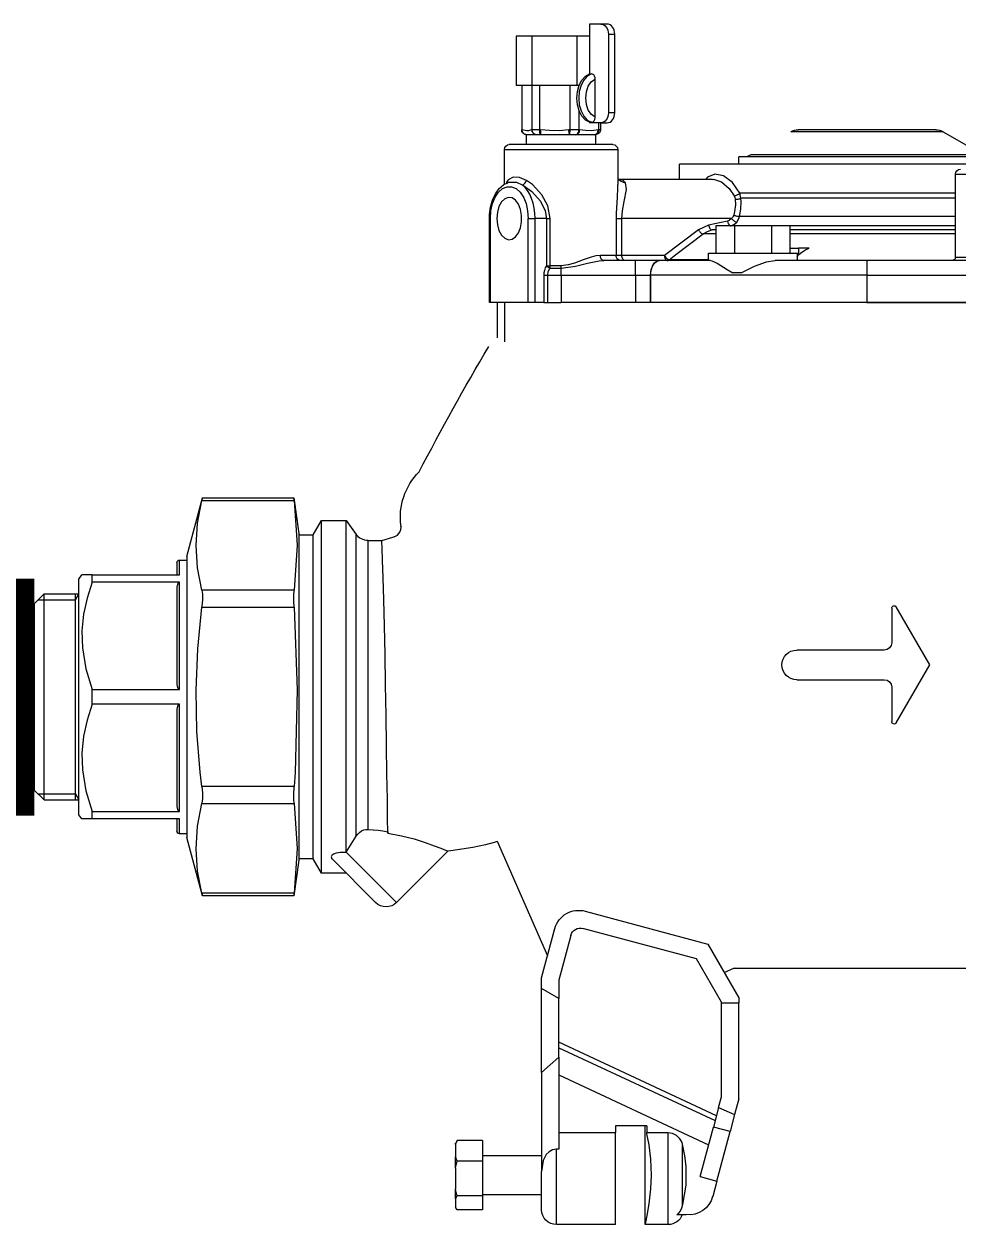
# Model space of a CAD drawing. Extents: x -6531732 to 89637, y -8915 to 32458.
# Drawn here: x 13519.3 to 13814.8, y 22648.2 to 23030 of the extents above; entities that cross this region are included whole.
import ezdxf
from ezdxf import colors
from ezdxf.entities.mleader import LeaderData, LeaderLine
from ezdxf.math import Vec2, Vec3

# ---------------------------------------------------------------- set-up
doc = ezdxf.new("R2010")
doc.units = 0
doc.linetypes.add('DASHED', pattern=[0.75, 0.5, -0.25])
doc.layers.add('SAN-MC-HIDRANT', color=1, linetype='HE_LINE', lineweight=25)
doc.layers.add('SAN-MC-VALVE', color=7, linetype='Continuous', lineweight=5)
doc.layers.add('SAN-MC-TEXT', color=7, linetype='Continuous')
doc.styles.add('MC-1_la_050', font='arial.ttf', dxfattribs={"height": 0.1})
doc.styles.get("Standard").update_dxf_attribs({"font": 'arial.ttf'})
doc.linetypes.add('HE_LINE', pattern='A,300,-250,["HE",Standard,S=0.5,R=0,X=-100.5,Y=-30.5],-100', length=650)

# ---------------------------------------------------------------- blocks, each defined once
blk = doc.blocks.new('Debitmetru')
at = {"layer": 'SAN-MC-VALVE', "linetype": 'Continuous', "lineweight": 5}
for p, q in [((142219.96, -92687.88), (142219.96, -92662.92)), ((142221.96, -92662.92), (142219.96, -92662.92)), ((142221.96, -92662.92), (142221.96, -92687.88)), ((142222.35, -92659.8), (142224.35, -92659.8)), ((142224.35, -92659.8), (142227.94, -92659.8)), ((142227.94, -92659.8), (142227.94, -92675.56)), ((142227.94, -92663.59), (142231.99, -92663.59)), ((142231.99, -92663.59), (142246.19, -92663.59)), ((142231.99, -92663.59), (142231.99, -92679.19)), ((142246.19, -92663.59), (142246.19, -92679.19)), ((142246.19, -92663.59), (142251.13, -92663.59)), ((142251.13, -92663.59), (142251.13, -92679.19)), ((142226.14, -92689.24), (142226.14, -92677.16)), ((142227.94, -92675.56), (142227.34, -92675.56)), ((142231.23, -92679.19), (142231.99, -92679.19)), ((142231.99, -92679.19), (142246.19, -92679.19)), ((142234.11, -92693.23), (142234.11, -92679.19)), ((142243.73, -92679.19), (142243.73, -92693.23)), ((142246.05, -92693.23), (142246.05, -92679.19)), ((142246.19, -92679.19), (142251.13, -92679.19)), ((142249.4, -92679.19), (142249.4, -92693.23)), ((142219.96, -92687.88), (142221.96, -92687.88)), ((142231.27, -92687.11), (142231.27, -92693.23)), ((142118.36, -92693.23), (142161.88, -92693.23)), ((142224.35, -92691), (142222.35, -92691)), ((142224.35, -92691), (142227.94, -92691)), ((142224.48, -92691), (142224.48, -92693.23)), ((142224.48, -92693.23), (142225, -92693.23)), ((142225, -92693.23), (142225, -92691)), ((142225, -92693.23), (142225.21, -92693.23)), ((142227.34, -92690.84), (142227.94, -92690.84)), ((142227.94, -92690.84), (142227.94, -92691)), ((142231.06, -92693.23), (142231.27, -92693.23)), ((142231.27, -92693.23), (142234.11, -92693.23)), ((142234.11, -92693.23), (142234.43, -92693.23)), ((142243.41, -92693.23), (142243.73, -92693.23)), ((142243.73, -92693.23), (142246.05, -92693.23)), ((142246.05, -92693.23), (142246.16, -92693.23)), ((142249.29, -92693.23), (142249.4, -92693.23)), ((142116.02, -92693.85), (142108.82, -92698.01)), ((142116.02, -92693.85), (142164.22, -92693.85)), ((142226.02, -92694.79), (142226.02, -92697.91)), ((142226.05, -92694.79), (142226.4, -92694.79)), ((142226.4, -92694.79), (142232.26, -92694.79)), ((142232.26, -92694.79), (142234.16, -92694.79)), ((142234.16, -92694.79), (142243.14, -92694.79)), ((142243.14, -92694.79), (142244.7, -92694.79)), ((142244.7, -92694.79), (142247.86, -92694.79)), ((142247.86, -92697.91), (142247.86, -92694.79)), ((142219, -92699.47), (142219, -92710.5)), ((142254.88, -92699.47), (142219, -92699.47)), ((142220.56, -92697.91), (142253.32, -92697.91)), ((142254.88, -92710.45), (142254.88, -92699.47)), ((142105.1, -92704.15), (142199.4, -92704.15)), ((142106.19, -92701.18), (142176.91, -92701.18)), ((142106.2, -92701.81), (142180.68, -92701.81)), ((142180.68, -92704.15), (142180.68, -92701.81)), ((142199.4, -92708.83), (142199.4, -92704.15)), ((142112.12, -92707.27), (142076.24, -92707.27)), ((142112.12, -92733.63), (142112.12, -92707.27)), ((142218.87, -92708.83), (142189.08, -92708.83)), ((142112.12, -92713.25), (142180.33, -92713.25)), ((142112.12, -92714.85), (142180.05, -92714.85)), ((142180.05, -92714.85), (142180.33, -92713.25)), ((142112.12, -92720.61), (142180.42, -92720.61)), ((142112.12, -92723.62), (142183.15, -92723.62)), ((142164.51, -92723.65), (142170.36, -92723.65)), ((142164.51, -92723.65), (142164.51, -92732.23)), ((142170.36, -92723.65), (142170.36, -92732.23)), ((142170.36, -92723.65), (142182.07, -92723.65)), ((142182.07, -92723.65), (142187.93, -92723.65)), ((142182.07, -92723.65), (142182.07, -92732.23)), ((142182.94, -92721.31), (142217.68, -92721.31)), ((142183.29, -92723.65), (142183.15, -92723.62)), ((142184.24, -92722.08), (142190.24, -92723.35)), ((142187.93, -92723.65), (142187.93, -92732.23)), ((142190.24, -92723.35), (142193.45, -92724.85)), ((142219.49, -92721.31), (142217.68, -92721.31)), ((142217.68, -92733.01), (142217.68, -92721.31)), ((142219.49, -92721.31), (142219.49, -92733.01)), ((142240.37, -92736.22), (142240.37, -92721.31)), ((142241.59, -92721.31), (142240.37, -92721.31)), ((142241.59, -92721.31), (142241.59, -92736.22)), ((142241.59, -92721.31), (142245.16, -92721.31)), ((142245.16, -92747.83), (142245.16, -92721.31)), ((142247.34, -92721.31), (142245.16, -92721.31)), ((142247.34, -92747.83), (142247.34, -92721.31)), ((142259.3, -92747.83), (142259.3, -92721.31)), ((142259.6, -92721.31), (142259.3, -92721.31)), ((142259.6, -92747.83), (142259.6, -92721.31)), ((142112.12, -92724.89), (142164.51, -92724.89)), ((142112.12, -92726.17), (142164.51, -92726.17)), ((142189.14, -92724.89), (142187.93, -92724.63)), ((142187.93, -92724.89), (142189.14, -92724.89)), ((142187.93, -92726.17), (142191.97, -92726.17)), ((142193.45, -92724.85), (142204.2, -92733.01)), ((142158.43, -92730.67), (142161.83, -92730.67)), ((142164.51, -92730.67), (142161.83, -92730.67)), ((142161.83, -92730.67), (142161.83, -92732.23)), ((142106.17, -92733.63), (142112.12, -92733.63)), ((142106.8, -92734.57), (142140.12, -92734.57)), ((142140.12, -92734.57), (142169.21, -92734.57)), ((142140.12, -92734.57), (142140.12, -92739.25)), ((142162.18, -92732.23), (142161.83, -92732.23)), ((142190.26, -92732.23), (142162.18, -92732.23)), ((142162.18, -92732.23), (142162.18, -92734.57)), ((142189.6, -92734.57), (142205.8, -92734.57)), ((142190.26, -92734.57), (142190.26, -92732.23)), ((142190.26, -92734.33), (142202.71, -92734.33)), ((142204.2, -92733.01), (142217.68, -92733.01)), ((142205.8, -92734.57), (142213.35, -92734.57)), ((142205.8, -92734.57), (142205.8, -92734.57)), ((142213.35, -92734.57), (142223.41, -92734.57)), ((142213.35, -92739.25), (142213.35, -92734.57)), ((142217.68, -92733.01), (142219.49, -92733.01)), ((142219.49, -92733.01), (142224.49, -92733.01)), ((142140.12, -92739.25), (142105.35, -92739.25)), ((142140.12, -92739.25), (142208.62, -92739.25)), ((142140.12, -92739.25), (142140.12, -92747.83)), ((142179.92, -92738.47), (142182.62, -92738.47)), ((142213.35, -92739.25), (142208.62, -92739.25)), ((142208.62, -92739.25), (142208.62, -92747.83)), ((142208.62, -92747.83), (142208.62, -92739.25)), ((142236.94, -92739.25), (142213.35, -92739.25)), ((142213.35, -92739.25), (142213.35, -92747.83)), ((142236.94, -92736.22), (142240.37, -92736.22)), ((142236.94, -92736.98), (142236.94, -92736.22)), ((142236.94, -92739.25), (142236.94, -92736.98)), ((142240.41, -92736.98), (142236.94, -92736.98)), ((142241.17, -92739.25), (142236.94, -92739.25)), ((142236.94, -92739.25), (142236.94, -92747.83)), ((142241.59, -92736.22), (142240.37, -92736.22)), ((142241.17, -92747.83), (142241.17, -92739.25)), ((142242.44, -92739.25), (142241.17, -92739.25)), ((142242.44, -92739.25), (142242.44, -92747.83)), ((142094.18, -92747.83), (142140.12, -92747.83)), ((142140.12, -92747.83), (142094.18, -92747.83)), ((142140.12, -92747.83), (142206.77, -92747.83)), ((142140.12, -92747.83), (142208.62, -92747.83)), ((142206.77, -92747.83), (142215.9, -92747.83)), ((142215.9, -92747.83), (142236.09, -92747.83)), ((142236.09, -92747.83), (142236.94, -92747.83)), ((142241.17, -92747.83), (142236.94, -92747.83)), ((142242.44, -92747.83), (142241.17, -92747.83)), ((142242.44, -92747.83), (142245.16, -92747.83)), ((142245.16, -92747.83), (142247.34, -92747.83)), ((142247.34, -92747.83), (142259.3, -92747.83)), ((142254.8, -92747.83), (142254.8, -92760.31)), ((142257.12, -92747.83), (142257.12, -92759.05)), ((142259.3, -92747.83), (142259.6, -92747.83)), ((142321.49, -92809.64), (142319.9, -92820.95)), ((142350.64, -92810.48), (142321.39, -92810.48)), ((142350.46, -92809.64), (142321.48, -92809.64)), ((142355.4, -92828.17), (142350.44, -92809.64)), ((142305.01, -92816.86), (142301.77, -92821.27)), ((142305.01, -92921.85), (142305.01, -92816.86)), ((142312.81, -92816.86), (142305.01, -92816.86)), ((142315.42, -92821.37), (142312.81, -92816.86)), ((142312.81, -92872.63), (142312.81, -92816.86)), ((142289.68, -92822), (142289.72, -92821.96)), ((142298, -92823.17), (142293.67, -92823.17)), ((142293.67, -92823.25), (142293.67, -92823.23)), ((142298, -92914.54), (142298, -92823.17)), ((142301.77, -92916.69), (142301.77, -92821.27)), ((142315.42, -92872.63), (142315.42, -92821.37)), ((142319.9, -92821.37), (142315.42, -92821.37)), ((142319.9, -92820.95), (142319.9, -92872.63)), ((142355.4, -92828.17), (142355.4, -92917.09)), ((142357.74, -92829.34), (142355.4, -92829.34)), ((142357.74, -92834.02), (142357.74, -92829.34)), ((142358.52, -92830.12), (142358.52, -92834.02)), ((142385.35, -92834.02), (142357.74, -92834.02)), ((142385.35, -92836.37), (142385.35, -92834.02)), ((142385.35, -92834.02), (142388.63, -92834.02)), ((142389.56, -92835.34), (142388.63, -92834.02)), ((142357.74, -92836.37), (142385.35, -92836.37)), ((142357.74, -92870.28), (142357.74, -92836.37)), ((142358.52, -92837.92), (142358.52, -92868.72)), ((142389.56, -92872.63), (142389.56, -92835.34)), ((142321.39, -92838.85), (142350.64, -92838.85)), ((142393.46, -92840.02), (142389.56, -92840.02)), ((142390.68, -92841.97), (142389.56, -92840.02)), ((142390.68, -92905.23), (142390.68, -92840.02)), ((142393.46, -92841.97), (142390.68, -92841.97)), ((142400.57, -92840.02), (142393.46, -92840.02)), ((142402.52, -92841.97), (142393.46, -92841.97)), ((142400.57, -92905.23), (142400.57, -92840.02)), ((142403.69, -92843.14), (142400.57, -92840.02)), ((142120.24, -92862.51), (142130.82, -92844.18)), ((142132.28, -92844.57), (142132.28, -92855.49)), ((142350.64, -92844.25), (142321.39, -92844.25)), ((142403.69, -92843.14), (142403.69, -92902.11)), ((142134.62, -92857.83), (142162.36, -92857.83)), ((142130.82, -92880.84), (142120.24, -92862.51)), ((142162.36, -92867.19), (142134.62, -92867.19)), ((142132.28, -92869.53), (142132.28, -92880.45)), ((142312.81, -92928.4), (142312.81, -92872.63)), ((142315.42, -92923.88), (142315.42, -92872.63)), ((142319.9, -92872.63), (142319.9, -92924.31)), ((142385.35, -92870.28), (142357.74, -92870.28)), ((142385.35, -92874.98), (142385.35, -92870.28)), ((142389.56, -92909.91), (142389.56, -92872.63)), ((142357.74, -92874.98), (142385.35, -92874.98)), ((142357.74, -92908.89), (142357.74, -92874.98)), ((142358.52, -92876.53), (142358.52, -92907.33)), ((142321.39, -92901), (142350.64, -92901)), ((142390.68, -92903.28), (142389.56, -92905.23)), ((142393.46, -92903.28), (142390.68, -92903.28)), ((142402.52, -92903.28), (142393.46, -92903.28)), ((142400.57, -92905.23), (142403.69, -92902.11)), ((142350.64, -92906.4), (142321.39, -92906.4)), ((142393.46, -92905.23), (142389.56, -92905.23)), ((142400.57, -92905.23), (142393.46, -92905.23)), ((142385.35, -92908.89), (142357.74, -92908.89)), ((142385.35, -92911.24), (142385.35, -92908.89)), ((142388.63, -92911.24), (142389.56, -92909.91)), ((142357.74, -92911.24), (142385.35, -92911.24)), ((142357.74, -92915.92), (142357.74, -92911.24)), ((142358.52, -92911.24), (142358.52, -92915.14)), ((142385.35, -92911.24), (142388.63, -92911.24)), ((142257.18, -92918.28), (142241.21, -92954.57)), ((142291.78, -92915.27), (142291.77, -92915.69)), ((142304.95, -92921.76), (142301.77, -92916.69)), ((142350.44, -92935.61), (142355.4, -92917.09)), ((142355.4, -92915.92), (142357.74, -92915.92)), ((142272.79, -92921.43), (142289.03, -92937.68)), ((142289.03, -92937.68), (142304.95, -92921.76)), ((142304.95, -92921.76), (142305.01, -92921.85)), ((142309.33, -92924), (142295.65, -92937.68)), ((142312.81, -92928.4), (142315.42, -92923.88)), ((142315.42, -92923.88), (142319.9, -92923.88)), ((142319.9, -92924.31), (142321.49, -92935.61)), ((142305.01, -92928.4), (142305.01, -92928.32)), ((142305.01, -92928.4), (142312.81, -92928.4)), ((142321.39, -92934.77), (142350.64, -92934.77)), ((142321.48, -92935.61), (142350.46, -92935.61)), ((142229.34, -92940.41), (142190.47, -92950.83)), ((142194.07, -92955.52), (142230, -92945.89)), ((142233.82, -92948.09), (142237.62, -92962.26)), ((142243.08, -92961.55), (142238.9, -92945.93)), ((142190.47, -92950.83), (142180.68, -92967.79)), ((142186.14, -92969.25), (142194.07, -92955.52)), ((142182.24, -92958.43), (142098, -92958.43)), ((142185.28, -92959.82), (142182.08, -92958.35)), ((142237.62, -92962.26), (142237.62, -92968.05)), ((142243.08, -92964.89), (142243.08, -92961.55)), ((142180.68, -92967.79), (142180.68, -92969.37)), ((142237.62, -92968.05), (142243.08, -92964.89)), ((142237.62, -92986.64), (142237.62, -92968.05)), ((142243.08, -92991.45), (142243.08, -92964.89)), ((142180.68, -92999.82), (142180.68, -92969.37)), ((142186.14, -92969.37), (142180.68, -92969.37)), ((142186.14, -92969.37), (142186.14, -92969.25)), ((142186.14, -92999.1), (142186.14, -92969.37)), ((142187.76, -93005.15), (142237.62, -92981.9)), ((142237.62, -92983.62), (142188.17, -93006.68)), ((142237.62, -92986.64), (142237.62, -93015.69)), ((142237.62, -92986.64), (142243.08, -92991.45)), ((142237.62, -92992.22), (142190.22, -93014.33)), ((142243.08, -92991.45), (142243.08, -93022.8)), ((142180.68, -92999.82), (142181.99, -93004.72)), ((142187.07, -93002.56), (142181.99, -93004.72)), ((142187.07, -93002.56), (142186.14, -92999.1)), ((142187.07, -93002.56), (142188.72, -93008.74)), ((142181.99, -93004.72), (142183.45, -93010.15)), ((142183.45, -93010.15), (142188.72, -93008.74)), ((142187.64, -93025.78), (142183.45, -93010.15)), ((142192.91, -93024.37), (142188.72, -93008.74)), ((142209.83, -93008.35), (142219.68, -93008.35)), ((142209.83, -93008.35), (142209.83, -93010.44)), ((142210.32, -93039.55), (142210.32, -93008.35)), ((142219.68, -93008.35), (142219.68, -93010.44)), ((142202.99, -93039.55), (142202.99, -93010.44)), ((142209.83, -93010.44), (142202.99, -93010.44)), ((142219.68, -93039.55), (142219.68, -93010.44)), ((142237.62, -93010.44), (142219.68, -93010.44)), ((142261.8, -93012.94), (142269.84, -93012.94)), ((142261.8, -93012.94), (142261.8, -93019.51)), ((142269.84, -93012.94), (142270.16, -93013.48)), ((142270.38, -93014.27), (142269.84, -93012.94)), ((142270.38, -93014.27), (142270.38, -93013.81)), ((142198.47, -93033.24), (142198.47, -93014.65)), ((142237.62, -93015.69), (142238.4, -93015.69)), ((142238.4, -93039.55), (142238.4, -93015.69)), ((142261.8, -93017.71), (142243.08, -93017.71)), ((142270.38, -93014.27), (142270.38, -93018.18)), ((142261.8, -93019.51), (142269.84, -93019.51)), ((142261.8, -93019.51), (142261.8, -93030.52)), ((142269.84, -93019.51), (142270.38, -93018.18)), ((142270.38, -93021.75), (142270.38, -93018.18)), ((142270.38, -93021.75), (142270.38, -93028.28)), ((142192.91, -93024.37), (142187.64, -93025.78)), ((142243.08, -93034.87), (142243.08, -93022.8)), ((142243.08, -93022.8), (142243.08, -93022.8)), ((142187.64, -93025.78), (142188.95, -93030.69)), ((142270.38, -93031.42), (142270.38, -93028.28)), ((142243.08, -93030.19), (142261.8, -93030.19)), ((142261.8, -93030.52), (142269.84, -93030.52)), ((142261.8, -93030.52), (142261.8, -93034.95)), ((142270.38, -93031.42), (142270.38, -93034.05)), ((142197.31, -93036.43), (142200.26, -93036.43)), ((142261.8, -93034.95), (142269.84, -93034.95)), ((142269.84, -93034.95), (142270.38, -93034.05)), ((142270.38, -93034.09), (142270.38, -93034.05)), ((142202.99, -93039.55), (142210.32, -93039.55)), ((142219.68, -93039.55), (142238.4, -93039.55))]:
    blk.add_line(p, q, dxfattribs=at)
at = {"layer": 'SAN-MC-VALVE', "linetype": 'Continuous', "lineweight": 5, "flags": 128}
for points in [[(142219.96, -92662.92), (142220, -92662.31), (142220.14, -92661.73), (142220.36, -92661.19), (142220.66, -92660.71), (142221.02, -92660.33), (142221.43, -92660.04), (142221.88, -92659.86), (142222.35, -92659.8)], [(142224.35, -92659.8), (142223.88, -92659.86), (142223.43, -92660.04), (142223.02, -92660.33), (142222.66, -92660.71), (142222.36, -92661.19), (142222.14, -92661.73), (142222, -92662.31), (142221.96, -92662.92)], [(142226.14, -92677.16), (142226.17, -92676.82), (142226.33, -92676.3), (142226.61, -92675.89), (142226.96, -92675.64), (142227.34, -92675.56)], [(142226.14, -92689.24), (142227.35, -92688.41), (142228.31, -92687.02), (142228.93, -92685.22), (142229.15, -92683.2), (142228.93, -92681.18), (142228.31, -92679.38), (142227.35, -92677.99), (142226.14, -92677.16)], [(142227.34, -92675.56), (142228.63, -92676.26), (142229.75, -92677.49), (142230.61, -92679.14), (142231.16, -92681.09), (142231.35, -92683.2), (142231.16, -92685.31), (142230.61, -92687.26), (142229.75, -92688.91), (142228.63, -92690.14), (142227.34, -92690.84)], [(142227.94, -92690.84), (142229.23, -92690.14), (142230.35, -92688.91), (142231.21, -92687.26), (142231.76, -92685.31), (142231.94, -92683.2), (142231.76, -92681.09), (142231.21, -92679.14), (142230.35, -92677.49), (142229.23, -92676.26), (142227.94, -92675.56)], [(142222.35, -92691), (142221.88, -92690.94), (142221.43, -92690.76), (142221.02, -92690.47), (142220.66, -92690.09), (142220.36, -92689.61), (142220.14, -92689.07), (142220, -92688.49), (142219.96, -92687.88)], [(142221.96, -92687.88), (142222, -92688.49), (142222.14, -92689.07), (142222.36, -92689.61), (142222.66, -92690.09), (142223.02, -92690.47), (142223.43, -92690.76), (142223.88, -92690.94), (142224.35, -92691)], [(142227.34, -92690.84), (142227.17, -92690.83), (142226.8, -92690.67), (142226.48, -92690.36), (142226.26, -92689.93), (142226.15, -92689.41), (142226.14, -92689.24)], [(142224.48, -92693.23), (142224.56, -92693.73), (142224.81, -92694.19), (142225.19, -92694.53), (142225.68, -92694.74), (142226.04, -92694.79), (142226.05, -92694.79)], [(142225, -92693.23), (142225.07, -92693.73), (142225.29, -92694.19), (142225.63, -92694.53), (142226.07, -92694.74), (142226.39, -92694.79), (142226.4, -92694.79)], [(142226.4, -92694.79), (142226.17, -92694.76), (142225.95, -92694.67), (142225.74, -92694.52), (142225.56, -92694.33), (142225.41, -92694.09), (142225.3, -92693.82), (142225.23, -92693.53), (142225.21, -92693.23)], [(142225.21, -92693.23), (142227.21, -92693.51), (142229.25, -92693.47), (142231.06, -92693.23)], [(142232.26, -92694.79), (142232.02, -92694.76), (142231.8, -92694.67), (142231.59, -92694.52), (142231.41, -92694.33), (142231.26, -92694.09), (142231.15, -92693.82), (142231.08, -92693.53), (142231.06, -92693.23)], [(142232.26, -92694.79), (142232.25, -92694.79), (142232.02, -92694.74), (142231.72, -92694.53), (142231.48, -92694.19), (142231.32, -92693.73), (142231.27, -92693.23)], [(142234.16, -92694.79), (142234.16, -92694.79), (142234.15, -92694.74), (142234.13, -92694.53), (142234.12, -92694.19), (142234.11, -92693.73), (142234.11, -92693.23)], [(142234.16, -92694.79), (142234.21, -92694.76), (142234.26, -92694.67), (142234.31, -92694.52), (142234.35, -92694.33), (142234.39, -92694.09), (142234.41, -92693.82), (142234.43, -92693.53), (142234.43, -92693.23)], [(142234.43, -92693.23), (142237.5, -92693.51), (142240.63, -92693.47), (142243.41, -92693.23)], [(142243.14, -92694.79), (142243.19, -92694.76), (142243.24, -92694.67), (142243.29, -92694.52), (142243.33, -92694.33), (142243.36, -92694.09), (142243.39, -92693.82), (142243.4, -92693.53), (142243.41, -92693.23)], [(142243.14, -92694.79), (142243.15, -92694.79), (142243.28, -92694.74), (142243.47, -92694.53), (142243.61, -92694.19), (142243.7, -92693.73), (142243.73, -92693.23)], [(142244.7, -92694.79), (142244.98, -92694.76), (142245.26, -92694.67), (142245.51, -92694.52), (142245.73, -92694.33), (142245.91, -92694.09), (142246.05, -92693.82), (142246.13, -92693.53), (142246.16, -92693.23)], [(142244.7, -92694.79), (142244.71, -92694.79), (142245.02, -92694.74), (142245.43, -92694.53), (142245.76, -92694.19), (142245.97, -92693.73), (142246.05, -92693.23)], [(142246.16, -92693.23), (142246.7, -92693.33), (142247.23, -92693.51), (142247.77, -92693.58), (142248.32, -92693.47), (142248.8, -92693.31), (142249.29, -92693.23)], [(142247.82, -92694.79), (142248.11, -92694.76), (142248.39, -92694.67), (142248.64, -92694.52), (142248.86, -92694.33), (142249.04, -92694.09), (142249.18, -92693.82), (142249.26, -92693.53), (142249.29, -92693.23)], [(142247.82, -92694.79), (142247.84, -92694.79), (142248.2, -92694.74), (142248.69, -92694.53), (142249.07, -92694.19), (142249.32, -92693.73), (142249.4, -92693.23)], [(142180.33, -92713.25), (142182.67, -92709.9), (142185.48, -92707.82), (142188.26, -92707.28), (142190.64, -92708.23), (142191.12, -92708.83)], [(142218.99, -92708.65), (142218.57, -92709.07), (142217.96, -92709.49), (142217.26, -92709.79), (142216.5, -92709.96)], [(142219, -92708.58), (142218.85, -92708.74), (142218.68, -92708.84), (142218.7, -92708.84)], [(142247.89, -92709.22), (142250.09, -92708.31), (142252.08, -92708.19), (142253.66, -92709.03), (142253.81, -92709.22)], [(142189.07, -92708.92), (142188.69, -92708.84), (142186.16, -92709.72), (142183.72, -92711.83), (142182.13, -92714.15)], [(142217.68, -92721.31), (142217.52, -92718.85), (142216.98, -92715.92), (142216.26, -92712.15), (142216.5, -92709.96), (142216.5, -92709.96)], [(142216.5, -92709.96), (142217.42, -92709.11), (142218.87, -92708.92)], [(142219.03, -92710.5), (142219.03, -92711.7), (142219.19, -92714.58), (142219.47, -92719.66), (142219.49, -92721.31)], [(142240.37, -92721.31), (142241.11, -92717.32), (142243.01, -92713.8), (142246.02, -92710.56), (142247.89, -92709.22)], [(142249.22, -92710.64), (142248.81, -92710.87), (142246.19, -92712.75), (142243.43, -92715.83), (142241.95, -92718.88), (142241.59, -92721.31)], [(142245.16, -92721.31), (142245.23, -92719.63), (142245.45, -92718), (142245.79, -92716.43), (142246.27, -92714.96), (142246.86, -92713.62), (142247.56, -92712.44), (142248.35, -92711.44), (142249.22, -92710.64)], [(142259.3, -92721.31), (142259.12, -92718.88), (142258.61, -92716.59), (142257.8, -92714.58), (142256.72, -92712.96), (142255.44, -92711.82), (142254.04, -92711.24), (142252.6, -92711.24), (142251.2, -92711.82), (142249.93, -92712.96), (142248.85, -92714.58), (142248.03, -92716.59), (142247.52, -92718.88), (142247.34, -92721.31)], [(142249.22, -92710.64), (142249.03, -92710.59), (142248.84, -92710.49), (142248.65, -92710.35), (142248.46, -92710.17), (142248.28, -92709.96), (142248.13, -92709.73), (142247.99, -92709.48), (142247.89, -92709.22)], [(142253.37, -92709.78), (142251.04, -92709.84), (142249.22, -92710.64)], [(142259.6, -92721.31), (142259.56, -92720.03), (142259.24, -92717.69), (142258.63, -92715.48), (142257.72, -92713.5), (142256.54, -92711.83), (142255.1, -92710.56), (142253.68, -92709.87), (142253.35, -92709.81)], [(142254.06, -92710.19), (142254.04, -92710.17), (142253.92, -92709.96), (142253.83, -92709.73), (142253.8, -92709.48), (142253.81, -92709.22)], [(142253.81, -92709.22), (142254.16, -92709.82), (142254.25, -92710.14)], [(142180.42, -92720.61), (142180.03, -92718.3), (142179.95, -92715.99), (142180.05, -92714.85)], [(142181.82, -92715.1), (142181.61, -92715.13), (142181.39, -92715.15), (142181.15, -92715.14), (142180.91, -92715.12), (142180.68, -92715.08), (142180.45, -92715.02), (142180.24, -92714.94), (142180.05, -92714.85)], [(142182.13, -92714.15), (142181.91, -92714.11), (142181.68, -92714.04), (142181.43, -92713.95), (142181.18, -92713.84), (142180.94, -92713.71), (142180.71, -92713.56), (142180.51, -92713.41), (142180.33, -92713.25)], [(142181.82, -92715.1), (142181.77, -92716.99), (142182.02, -92719.04), (142182.29, -92720.21)], [(142182.13, -92714.15), (142181.93, -92714.61), (142181.82, -92715.1)], [(142257.28, -92721.31), (142257.1, -92723.28), (142256.59, -92725.08), (142255.79, -92726.55), (142254.77, -92727.55), (142253.62, -92727.99), (142252.44, -92727.85), (142251.34, -92727.12), (142250.42, -92725.87), (142249.76, -92724.22), (142249.41, -92722.31), (142249.41, -92720.31), (142249.76, -92718.4), (142250.42, -92716.74), (142251.34, -92715.5), (142252.44, -92714.77), (142253.62, -92714.62), (142254.77, -92715.06), (142255.79, -92716.06), (142256.59, -92717.53), (142257.1, -92719.33), (142257.28, -92721.31)], [(142182.29, -92720.21), (142182.08, -92720.29), (142181.85, -92720.37), (142181.6, -92720.44), (142181.35, -92720.5), (142181.1, -92720.55), (142180.86, -92720.58), (142180.63, -92720.6), (142180.42, -92720.61)], [(142182.29, -92720.21), (142182.44, -92720.6), (142182.65, -92720.96), (142182.94, -92721.31)], [(142181.33, -92722.46), (142180.62, -92721.25), (142180.42, -92720.61)], [(142182.94, -92721.31), (142182.78, -92721.51), (142182.59, -92721.71), (142182.39, -92721.89), (142182.17, -92722.06), (142181.95, -92722.21), (142181.73, -92722.32), (142181.53, -92722.41), (142181.33, -92722.46)], [(142183.15, -92723.62), (142182.01, -92723.09), (142181.33, -92722.46)], [(142182.94, -92721.31), (142183.69, -92721.88), (142184.24, -92722.08)], [(142184.24, -92722.08), (142184.19, -92722.37), (142184.1, -92722.65), (142183.98, -92722.91), (142183.84, -92723.15), (142183.68, -92723.34), (142183.51, -92723.48), (142183.33, -92723.58), (142183.15, -92723.62)], [(142190.24, -92723.35), (142190.18, -92723.65), (142190.09, -92723.93), (142189.97, -92724.19), (142189.83, -92724.42), (142189.67, -92724.61), (142189.5, -92724.76), (142189.32, -92724.85), (142189.14, -92724.89)], [(142191.97, -92726.17), (142190.81, -92725.47), (142189.54, -92724.99), (142189.14, -92724.89)], [(142193.45, -92724.85), (142193.31, -92725.09), (142193.15, -92725.32), (142192.97, -92725.54), (142192.77, -92725.74), (142192.57, -92725.9), (142192.36, -92726.03), (142192.16, -92726.12), (142191.97, -92726.17)], [(142202.71, -92734.33), (142200.56, -92732.69), (142191.97, -92726.17)], [(142162.18, -92733.33), (142161.67, -92732.69), (142160.76, -92731.9), (142159.58, -92731.18), (142158.43, -92730.67)], [(142179.92, -92738.47), (142175.72, -92736.35), (142171.93, -92734.97), (142169.31, -92734.57), (142169.21, -92734.57)], [(142189.6, -92734.57), (142189.2, -92734.63), (142187.54, -92735.45), (142184.33, -92737.42), (142182.62, -92738.47)], [(142204.2, -92733.01), (142204.06, -92733.25), (142203.9, -92733.49), (142203.71, -92733.71), (142203.51, -92733.9), (142203.31, -92734.07), (142203.1, -92734.2), (142202.89, -92734.28), (142202.71, -92734.33)], [(142203.29, -92734.57), (142203.21, -92734.56), (142203.14, -92734.55), (142203.06, -92734.53), (142202.99, -92734.51), (142202.91, -92734.47), (142202.84, -92734.43), (142202.77, -92734.38), (142202.71, -92734.33)], [(142204.2, -92733.01), (142204.18, -92733.31), (142204.13, -92733.6), (142204.05, -92733.87), (142203.93, -92734.11), (142203.8, -92734.3), (142203.64, -92734.45), (142203.47, -92734.54), (142203.29, -92734.57)], [(142208.62, -92739.25), (142208.46, -92737.7), (142208, -92736.32), (142207.29, -92735.28), (142206.42, -92734.68), (142205.8, -92734.57)], [(142208.62, -92739.25), (142208.56, -92738.33), (142208.4, -92737.45), (142208.14, -92736.65), (142207.79, -92735.94), (142207.37, -92735.35), (142206.88, -92734.92), (142206.35, -92734.66), (142205.8, -92734.57)], [(142216.77, -92734.57), (142216.95, -92734.54), (142217.12, -92734.45), (142217.28, -92734.3), (142217.42, -92734.11), (142217.53, -92733.87), (142217.62, -92733.6), (142217.67, -92733.31), (142217.68, -92733.01)], [(142217.98, -92734.57), (142218.27, -92734.54), (142218.56, -92734.45), (142218.82, -92734.3), (142219.05, -92734.11), (142219.24, -92733.87), (142219.38, -92733.6), (142219.47, -92733.31), (142219.49, -92733.01)], [(142223.41, -92734.57), (142223.62, -92734.54), (142223.82, -92734.45), (142224.01, -92734.3), (142224.17, -92734.11), (142224.31, -92733.87), (142224.41, -92733.6), (142224.47, -92733.31), (142224.49, -92733.01)], [(142236.94, -92736.98), (142232.41, -92736.37), (142228.58, -92735.41), (142224.84, -92734.66), (142223.41, -92734.57)], [(142224.49, -92733.01), (142225.89, -92733.15), (142227.42, -92733.52), (142229.92, -92734.38), (142232.64, -92735.37), (142234.7, -92735.96), (142236.94, -92736.22)], [(142240.41, -92736.98), (142240.4, -92736.89), (142240.39, -92736.8), (142240.39, -92736.71), (142240.38, -92736.61), (142240.38, -92736.52), (142240.38, -92736.42), (142240.37, -92736.32), (142240.37, -92736.22)], [(142241.59, -92736.22), (142241.47, -92736.33), (142241.33, -92736.44), (142241.19, -92736.55), (142241.04, -92736.65), (142240.89, -92736.74), (142240.73, -92736.83), (142240.57, -92736.91), (142240.41, -92736.98)], [(142241.17, -92739.25), (142241.01, -92738.17), (142240.56, -92737.2), (142240.41, -92736.98)], [(142241.59, -92736.22), (142241.96, -92736.93), (142242.23, -92737.72), (142242.38, -92738.46), (142242.44, -92739.25)], [(142321.39, -92810.48), (142320.42, -92824.63), (142321.39, -92838.85)], [(142321.39, -92810.48), (142321.48, -92809.75), (142321.48, -92809.73)], [(142350.46, -92809.73), (142350.45, -92809.7), (142350.6, -92810.3), (142350.64, -92810.48)], [(142350.64, -92838.85), (142351.98, -92831.84), (142352.47, -92824.78), (142352, -92817.63), (142350.64, -92810.48)], [(142289.72, -92821.97), (142288.76, -92821.46), (142287.99, -92820.56), (142287.65, -92819.7), (142287.58, -92818.94), (142287.62, -92818.62)], [(142293.69, -92823.11), (142290.14, -92822.09), (142289.71, -92821.92)], [(142291.77, -92915.69), (142291.84, -92910.9), (142291.92, -92905.01), (142292.04, -92897.02), (142292.17, -92888.09), (142292.32, -92878.56), (142292.48, -92868.81), (142292.66, -92859.22), (142292.84, -92850.15), (142293.03, -92841.95), (142293.23, -92834.95), (142293.41, -92829.4), (142293.57, -92825.53), (142293.67, -92823.45), (142293.68, -92823.34)], [(142357.74, -92836.37), (142357.87, -92836.39), (142358, -92836.45), (142358.17, -92836.62), (142358.37, -92837), (142358.52, -92837.92)], [(142385.35, -92836.37), (142386.95, -92841.35), (142388.06, -92846.43), (142388.6, -92851.77), (142388.46, -92857.13), (142387.35, -92863.73), (142385.35, -92870.28)], [(142321.39, -92844.25), (142321.48, -92842.2), (142321.48, -92840.38), (142321.4, -92838.99), (142321.39, -92838.85)], [(142350.64, -92838.85), (142350.47, -92840.15), (142350.45, -92841.89), (142350.6, -92843.88), (142350.64, -92844.25)], [(142321.39, -92844.25), (142320.43, -92870.37), (142321.12, -92896.59), (142321.39, -92901)], [(142350.64, -92901), (142351.15, -92896.49), (142352.19, -92883.56), (142352.46, -92870.54), (142351.92, -92857.39), (142350.64, -92844.25)], [(142358.52, -92868.72), (142358.38, -92869.63), (142358.27, -92869.88), (142358.04, -92870.16), (142357.91, -92870.24), (142357.77, -92870.27), (142357.74, -92870.28)], [(142357.74, -92874.98), (142357.87, -92875), (142358, -92875.06), (142358.17, -92875.23), (142358.37, -92875.61), (142358.52, -92876.53)], [(142385.35, -92874.98), (142386.95, -92879.96), (142388.06, -92885.04), (142388.6, -92890.38), (142388.46, -92895.74), (142387.35, -92902.34), (142385.35, -92908.89)], [(142321.39, -92906.4), (142321.48, -92905.07), (142321.48, -92903.29), (142321.4, -92901.26), (142321.39, -92901)], [(142350.64, -92901), (142350.47, -92903.01), (142350.45, -92904.82), (142350.6, -92906.2), (142350.64, -92906.4)], [(142321.39, -92906.4), (142320.42, -92920.56), (142321.39, -92934.77)], [(142350.64, -92934.77), (142351.98, -92927.76), (142352.47, -92920.7), (142352, -92913.55), (142350.64, -92906.4)], [(142358.52, -92907.33), (142358.38, -92908.24), (142358.27, -92908.49), (142358.04, -92908.77), (142357.91, -92908.85), (142357.77, -92908.88), (142357.74, -92908.89)], [(142298, -92914.54), (142296.43, -92914.67), (142294.87, -92914.83), (142293.31, -92915.03), (142291.78, -92915.27)], [(142301.77, -92916.69), (142301.31, -92916.05), (142300.73, -92915.48), (142300.08, -92915.03), (142299.33, -92914.7), (142298.69, -92914.56), (142298, -92914.54)], [(142257.12, -92918.41), (142258.13, -92918.71), (142260.9, -92919.43), (142264.84, -92920.27), (142271.87, -92921.31), (142272.85, -92921.39)], [(142291.77, -92915.69), (142287.44, -92916.53), (142283.46, -92917.56), (142279.96, -92918.66), (142277.06, -92919.7), (142274.98, -92920.5), (142273.56, -92921.08), (142272.87, -92921.37), (142272.85, -92921.37)], [(142305.01, -92921.85), (142306.85, -92921.88), (142308.08, -92922.1), (142308.92, -92922.41), (142309.47, -92922.82), (142309.67, -92923.25), (142309.49, -92923.81), (142309.33, -92924)], [(142321.48, -92935.52), (142321.48, -92935.54), (142321.4, -92934.9), (142321.39, -92934.77)], [(142350.64, -92934.77), (142350.47, -92935.49), (142350.46, -92935.53)], [(142202.99, -93010.44), (142201.77, -93010.62), (142200.55, -93011.24), (142199.52, -93012.25), (142198.76, -93013.65), (142198.47, -93014.65)], [(142210.3, -93039.46), (142210.16, -93038.89), (142209.66, -93036.65), (142209.01, -93032.99), (142208.49, -93028.22), (142208.34, -93023.95), (142208.55, -93018.87), (142209.09, -93014.38), (142209.74, -93010.86), (142209.83, -93010.44)], [(142198.47, -93014.65), (142197.88, -93017.84), (142197.45, -93021.05), (142197.47, -93027.1), (142198.47, -93033.24)], [(142238.4, -93015.69), (142239.65, -93015.91), (142240.75, -93016.51), (142241.67, -93017.44), (142242.59, -93019.26), (142243.08, -93022.8)], [(142270.38, -93021.75), (142270.14, -93020.63), (142269.84, -93019.51)], [(142269.84, -93030.52), (142270.14, -93029.41), (142270.38, -93028.28)], [(142198.47, -93033.24), (142198.83, -93034.41), (142199.29, -93035.31), (142199.93, -93036.12), (142200.26, -93036.43)], [(142270.38, -93031.42), (142270.37, -93031.39), (142269.84, -93030.52)]]:
    blk.add_lwpolyline(points, dxfattribs=at)
at = {"layer": 'SAN-MC-VALVE', "linetype": 'Continuous', "lineweight": 5}
for centre, radius, start, end in [((142118.36, -92697.91), 4.68, 90, 120), ((142161.88, -92697.91), 4.68, 60, 90), ((142220.56, -92699.47), 1.56, 90, 180), ((142253.32, -92699.47), 1.56, 0, 90), ((142179.25, -92697.13), 4.68, 240, 270), ((142110.56, -92707.27), 1.56, 0, 90), ((142113.05, -92733.63), 0.936, 180, 270), ((141562.05, -93175.23), 811.07, 27.44335, 30.65148), ((142267.48, -92815.8), 20.32, 351.9904, 45), ((142298, -92818.49), 4.68, 270, 323.6888), ((142357.74, -92830.12), 0.78, 0, 90), ((142131.5, -92844.57), 0.78, 0, 150), ((142134.62, -92855.49), 2.34, 180, 270), ((142162.36, -92862.51), 4.68, 270, 90), ((142134.62, -92869.53), 2.34, 90, 180), ((142131.5, -92880.45), 0.78, 210, 0), ((142357.74, -92915.14), 0.78, 270, 0), ((142292.34, -92934.37), 4.68, 225, 315), ((142231.36, -92947.95), 7.8, 15, 105), ((142230.81, -92948.9), 3.12, 15, 105), ((142196.49, -93028.67), 7.8, 195, 276.0663), ((142202.99, -93034.87), 4.68, 199.4997, 270), ((142238.4, -93034.87), 4.68, 270, 0)]:
    blk.add_arc(centre, radius, start, end, dxfattribs=at)

msp = doc.modelspace()

# ---------------------------------------------------------------- linework, layer by layer
at = {"layer": 'SAN-MC-HIDRANT', "color": 6, "linetype": 'DASHED', "ltscale": 500, "const_width": 75}
msp.add_lwpolyline([(13522.47, 22817.04), (10510.75, 22817.04)], dxfattribs=at)

# ---------------------------------------------------------------- block references
at = {"layer": 'SAN-MC-VALVE', "xscale": -1}
msp.add_blockref('Debitmetru', (155926.16, 115689.75), dxfattribs=at)

# ---------------------------------------------------------------- leaders
at = {"layer": 'SAN-MC-TEXT'}
ml = msp.add_multileader_mtext('Standard', dxfattribs=at)
ml.set_content('\\A1;VTf\\P(normal inchis)', color=256, style='MC-1_la_050')
ml.set_leader_properties()
ml.build(insert=Vec2(0, 0))
ml.multileader.update_dxf_attribs({"text_left_attachment_type": 6, "text_right_attachment_type": 6, "dogleg_length": 0.005, "arrow_head_size": 150})
ctx = ml.context
ctx.base_point, ctx.char_height, ctx.arrow_head_size, ctx.landing_gap_size, ctx.plane_origin = Vec3(12523.72, 21759.8), 180, 150, 0, Vec3(14855.96, 22735.37)
ctx.left_attachment, ctx.right_attachment, ctx.text_align_type = 6, 6, 1
notes = []
notes.append((ctx, [(0, (1, 1, 0), (14148.27, 21759.8), (-1, 0), 0.005, [(0, [(14857.68, 22798.96)], 0, [])])]))
ctx.mtext.insert, ctx.mtext.width, ctx.mtext.defined_height, ctx.mtext.alignment, ctx.mtext.flow_direction = Vec3(13336, 21992.72), 2289.9252, 845.25, 2, 5
for ctx, leaders in notes:
    for number, flags, end, landing, length, lines in leaders:
        leader = LeaderData()
        leader.index, (leader.has_last_leader_line, leader.has_dogleg_vector, leader.attachment_direction) = number, flags
        leader.last_leader_point, leader.dogleg_vector, leader.dogleg_length = Vec3(end), Vec3(landing), length
        for number, points, colour, breaks in lines:
            line = LeaderLine()
            line.index, line.vertices, line.color, line.breaks = number, Vec3.list(points), colors.encode_raw_color(colour), breaks
            leader.lines.append(line)
        ctx.leaders.append(leader)

doc.saveas('drawing.dxf')
